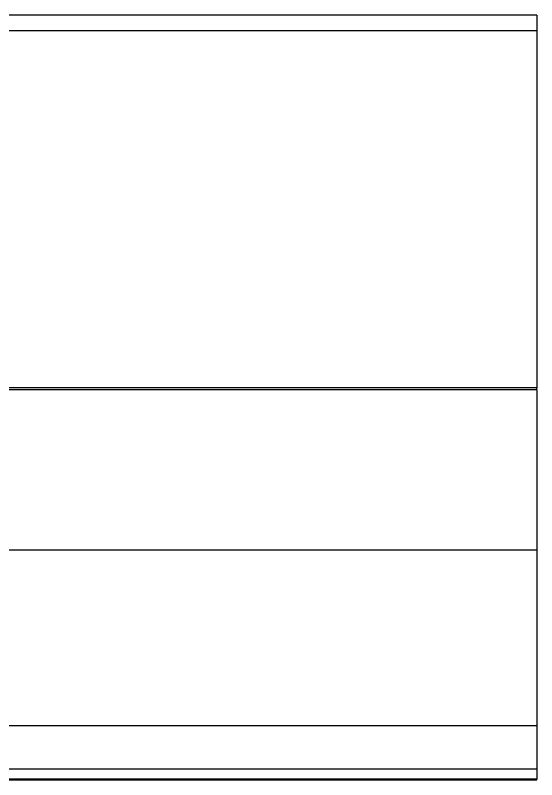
# Model space of a CAD drawing. Header units: millimetres. Extents: x 42151 to 59780, y 37376 to 44547.
# Drawn here: x 48379.16 to 48395.94, y 43291.87 to 43316.48 of the extents above; entities that cross this region are included whole.
import ezdxf

# ---------------------------------------------------------------- set-up
doc = ezdxf.new("R2010")
doc.units = ezdxf.units.MM
doc.layers.add('000-PI-Oprema', color=30, linetype='Continuous', lineweight=5)
doc.layers.add('004-PI-DIN Šina', color=3, linetype='Continuous')

# ---------------------------------------------------------------- blocks, each defined once
blk = doc.blocks.new('*U117')
at = {"layer": '004-PI-DIN Šina'}
for p, q in [((297.61, 69.85), (-241.3, 69.85)), ((297.61, 69.85), (297.61, 69.35)), ((297.61, 69.35), (-241.3, 69.35)), ((297.61, 69.35), (297.61, 57.85)), ((297.61, 57.85), (-241.3, 57.85)), ((297.61, 57.789), (297.61, 57.85)), ((297.61, 57.789), (-241.3, 57.789)), ((297.61, 57.789), (297.61, 52.625)), ((297.61, 52.625), (-241.3, 52.625)), ((297.61, 52.625), (297.61, 46.968)), ((297.61, 46.968), (-241.3, 46.968)), ((297.61, 46.968), (297.61, 45.572)), ((297.61, 45.572), (-241.3, 45.572)), ((297.61, 45.572), (297.61, 45.259)), ((297.61, 45.259), (-241.3, 45.259)), ((-241.3, 45.238), (297.61, 45.238)), ((297.61, 45.238), (297.61, 45.259))]:
    blk.add_line(p, q, dxfattribs=at)

msp = doc.modelspace()

# ---------------------------------------------------------------- block references
at = {"layer": '000-PI-Oprema'}
msp.add_blockref('*U117', (48098.326, 43246.632), dxfattribs=at)

doc.saveas('drawing.dxf')
